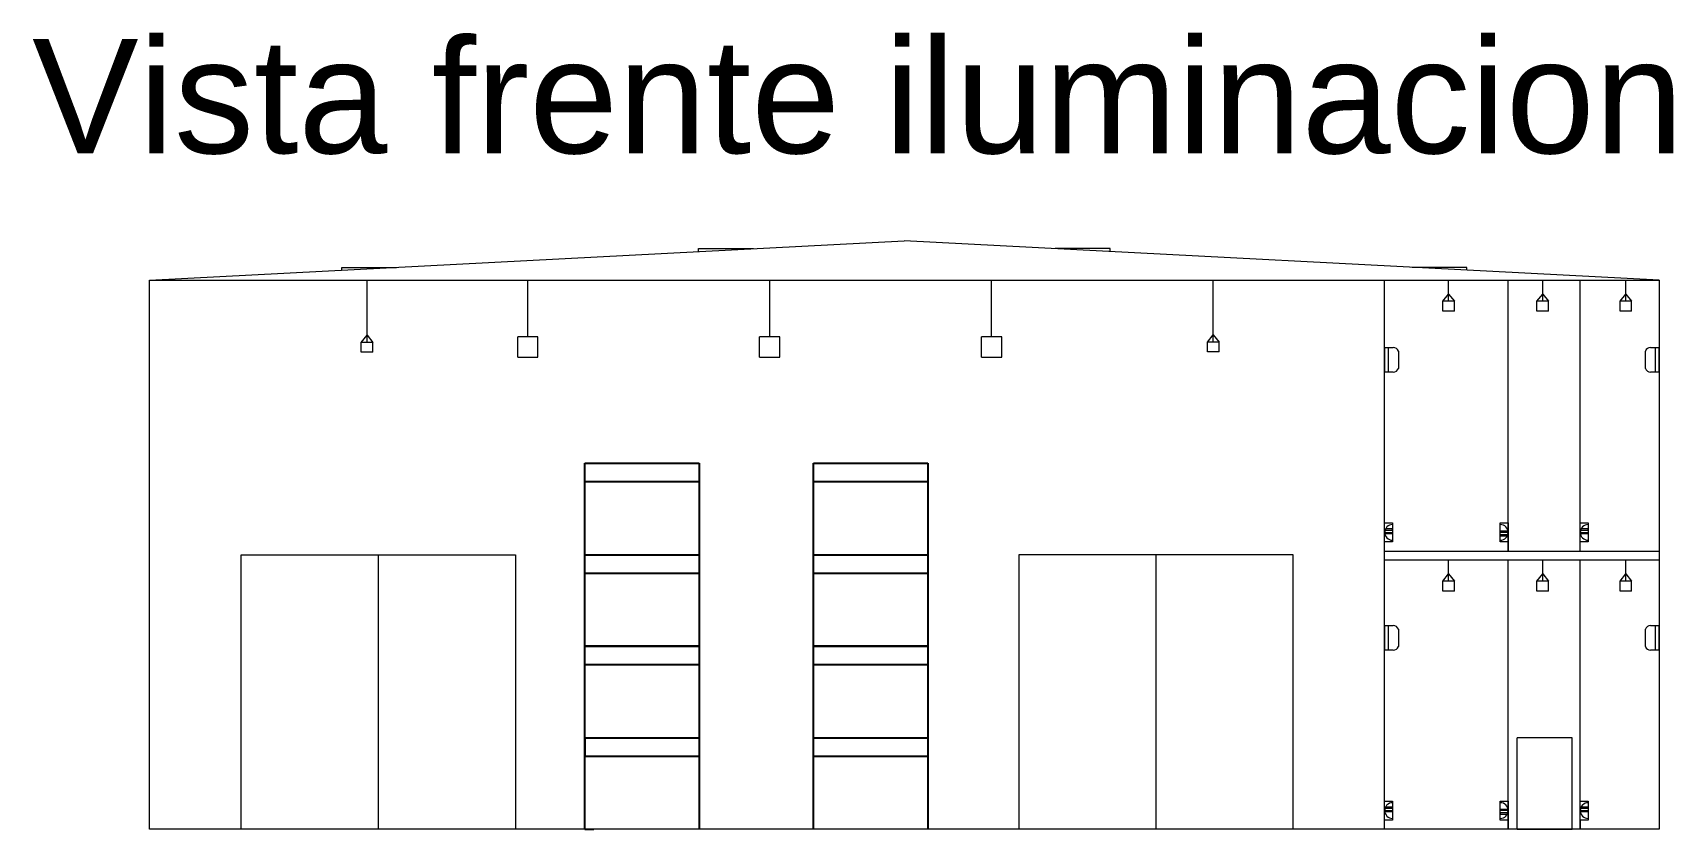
# Model space of a CAD drawing. Header units: millimetres. Extents: x -461 to 1315, y -154 to 152.
# Drawn here: x 853.27 to 889.13, y 26.38 to 43.79 of the extents above; entities that cross this region are included whole.
import ezdxf

# ---------------------------------------------------------------- set-up
doc = ezdxf.new("R2010")
doc.units = ezdxf.units.MM
doc.linetypes.add('DASHED', pattern=[0.75, 0.5, -0.25])
for name, color, linetype, lineweight in [('A-AREA', 7, 'Continuous', 5), ('A-DOOR', 251, 'Continuous', 13), ('A-ROOF', 200, 'Continuous', 13), ('A-WALL', 253, 'Continuous', 15), ('E-AUXL', 72, 'Continuous', 13), ('E-CONT', 222, 'DASHED', 13), ('E-LITE', 40, 'Continuous', 13)]:
    doc.layers.add(name, color=color, linetype=linetype, lineweight=lineweight)
doc.layers.add('C-TRAL', color=212, linetype='Continuous')
doc.styles.get("Standard").update_dxf_attribs({"font": 'arial.ttf'})

# ---------------------------------------------------------------- blocks, each defined once
blk = doc.blocks.new('Aireaconcidicionado laterial')
at = {"layer": 'E-LITE'}
for p, q in [((887.092, 29.722), (887.28, 29.722)), ((887.092, 29.722), (887.092, 29.182)), ((887.177, 29.182), (887.177, 29.722)), ((887.392, 29.64), (887.392, 29.264)), ((887.28, 29.182), (887.092, 29.182))]:
    blk.add_line(p, q, dxfattribs=at)
for centre, start, end in [((887.28, 29.605), 17.521, 90), ((887.28, 29.299), 270, 342.479)]:
    blk.add_arc(centre, 0.117, start, end, dxfattribs=at)
blk = doc.blocks.new('BLOQUELATERALDETOMA')
at = {"layer": 'E-LITE'}
for p, q in [((887.092, 31.966), (887.264, 31.966)), ((887.092, 31.55), (887.092, 31.966)), ((887.264, 31.966), (887.264, 31.55)), ((887.092, 31.758), (887.264, 31.758)), ((887.264, 31.727), (887.092, 31.727)), ((887.264, 31.803), (887.098, 31.803)), ((887.264, 31.834), (887.11, 31.834)), ((887.264, 31.803), (887.264, 31.834)), ((887.264, 31.55), (887.092, 31.55))]:
    blk.add_line(p, q, dxfattribs=at)
blk.add_arc((887.264, 31.758), 0.171, 90, 270, dxfattribs=at)
blk = doc.blocks.new('LuminariaLateral')
at = {"layer": 'E-LITE'}
for p, q in [((884.098, 31.797, 0), (884.225, 31.957, 0)), ((884.225, 31.957, 0), (884.225, 32.257)), ((884.225, 31.797, 0), (884.225, 31.957, 0)), ((884.225, 31.957, 0), (884.351, 31.797, 0)), ((884.098, 31.583, 0), (884.098, 31.797, 0)), ((884.351, 31.797, 0), (884.098, 31.797, 0)), ((884.351, 31.583, 0.002), (884.098, 31.583, 0)), ((884.351, 31.583, 0), (884.351, 31.797, 0))]:
    blk.add_line(p, q, dxfattribs=at)

msp = doc.modelspace()

# ---------------------------------------------------------------- linework, layer by layer
at = {"layer": 'A-AREA'}
for p, q in [((855.827, 26.377), (855.827, 38.377)), ((855.827, 38.377), (888.827, 38.377)), ((888.827, 38.377), (888.827, 26.377)), ((888.827, 26.377), (855.827, 26.377))]:
    msp.add_line(p, q, dxfattribs=at)
at = {"layer": 'A-DOOR'}
for p, q in [((857.827, 26.377), (857.827, 32.377)), ((857.827, 32.377), (863.827, 32.377)), ((860.827, 32.377), (860.827, 26.377)), ((863.827, 32.377), (863.827, 26.377)), ((880.827, 32.377), (874.827, 32.377)), ((874.827, 32.377), (874.827, 26.377)), ((877.827, 32.377), (877.827, 26.377)), ((880.827, 26.377), (880.827, 32.377)), ((885.727, 26.377), (885.727, 28.377)), ((886.927, 28.377), (885.727, 28.377)), ((886.927, 26.377), (886.927, 28.377)), ((885.727, 26.377), (886.927, 26.377))]:
    msp.add_line(p, q, dxfattribs=at)
at = {"layer": 'A-ROOF'}
for p in [(855.827, 38.377), (888.827, 38.377)]:
    msp.add_line(p, (872.327, 39.242), dxfattribs=at)
at = {"layer": 'A-WALL'}
for p, q in [((882.827, 26.377), (882.827, 38.377)), ((885.527, 32.457), (885.527, 38.377)), ((887.102, 32.457), (887.102, 38.377)), ((885.527, 32.668), (885.527, 32.457)), ((882.827, 32.257), (882.827, 32.457)), ((882.827, 32.457), (888.827, 32.457)), ((888.827, 32.257), (882.827, 32.257)), ((885.527, 26.377), (885.527, 32.257)), ((887.102, 26.377), (887.102, 32.257)), ((885.527, 26.592), (885.527, 26.377)), ((887.102, 26.592), (887.102, 26.377))]:
    msp.add_line(p, q, dxfattribs=at)
at = {"layer": 'C-TRAL'}
for p, q in [((865.339, 32.377), (865.339, 34.377)), ((865.339, 34.377), (867.839, 34.377)), ((865.339, 34.377), (867.839, 34.377)), ((867.839, 34.377), (867.839, 32.377)), ((870.339, 32.377), (870.339, 34.377)), ((870.339, 34.377), (872.839, 34.377)), ((870.339, 34.377), (872.839, 34.377)), ((870.339, 34.377), (872.839, 34.377)), ((872.839, 34.377), (872.839, 32.377)), ((865.339, 33.977), (867.839, 33.977)), ((870.339, 33.977), (872.839, 33.977)), ((865.339, 30.377), (865.339, 32.377)), ((865.339, 32.377), (867.839, 32.377)), ((865.339, 32.377), (867.839, 32.377)), ((867.839, 32.377), (867.839, 30.377)), ((870.339, 30.377), (870.339, 32.377)), ((870.339, 32.377), (872.839, 32.377)), ((870.339, 32.377), (872.839, 32.377)), ((870.339, 32.377), (872.839, 32.377)), ((872.839, 32.377), (872.839, 30.377)), ((865.339, 31.977), (867.839, 31.977)), ((870.339, 31.977), (872.839, 31.977)), ((865.339, 28.377), (865.339, 30.377)), ((867.839, 30.377), (865.339, 30.377)), ((865.339, 30.377), (867.839, 30.377)), ((867.839, 30.377), (867.839, 30.377)), ((867.839, 30.377), (867.839, 28.377)), ((870.339, 28.377), (870.339, 30.377)), ((872.839, 30.377), (870.339, 30.377)), ((872.839, 30.377), (870.339, 30.377)), ((870.339, 30.377), (872.839, 30.377)), ((872.839, 30.377), (872.839, 30.377)), ((872.839, 30.377), (872.839, 28.377)), ((865.339, 29.977), (867.839, 29.977)), ((870.339, 29.977), (872.839, 29.977)), ((865.339, 28.377), (867.839, 28.377)), ((865.339, 26.377), (865.339, 28.377)), ((865.339, 28.377), (865.339, 27.977)), ((867.839, 28.377), (867.839, 26.377)), ((870.339, 28.377), (872.839, 28.377)), ((870.339, 26.377), (870.339, 28.377)), ((870.339, 28.377), (872.839, 28.377)), ((872.839, 28.377), (872.839, 26.377)), ((865.339, 27.977), (867.839, 27.977)), ((870.339, 27.977), (872.839, 27.977)), ((865.339, 26.377), (865.539, 26.377))]:
    msp.add_line(p, q, dxfattribs=at)
at = {"layer": 'E-AUXL'}
for p, q in [((867.827, 39.006), (867.827, 39.069)), ((867.827, 39.069), (869.027, 39.069)), ((876.827, 39.069), (875.627, 39.069)), ((876.827, 39.006), (876.827, 39.069)), ((860.027, 38.597), (860.027, 38.66)), ((860.027, 38.66), (861.227, 38.66)), ((884.627, 38.66), (883.427, 38.66)), ((884.627, 38.597), (884.627, 38.66))]:
    msp.add_line(p, q, dxfattribs=at)
at = {"layer": 'E-LITE'}
for p, q in [((860.581, 37.176, 0), (860.581, 38.377)), ((864.095, 37.138, 0.024), (864.095, 38.377)), ((869.384, 37.138), (869.384, 38.377)), ((874.236, 37.138, 0.024), (874.236, 38.377)), ((879.08, 37.184), (879.08, 38.385, 0)), ((884.225, 38.077), (884.225, 38.377, 0)), ((886.282, 38.077, 0.016), (886.282, 38.377, 0.016)), ((888.099, 38.077, 0.031), (888.099, 38.377, 0.031)), ((884.098, 37.917), (884.225, 38.077)), ((884.225, 37.917), (884.225, 38.077)), ((884.225, 38.077), (884.351, 37.917)), ((886.155, 37.917, 0.016), (886.282, 38.077, 0.016)), ((886.282, 37.917, 0.016), (886.282, 38.077, 0.016)), ((886.282, 38.077, 0.016), (886.408, 37.917, 0.016)), ((887.973, 37.917, 0.031), (888.099, 38.077, 0.031)), ((888.099, 37.917, 0.031), (888.099, 38.077, 0.031)), ((888.099, 38.077, 0.031), (888.226, 37.917, 0.031)), ((884.098, 37.703), (884.098, 37.917)), ((884.351, 37.917), (884.098, 37.917)), ((884.351, 37.703, 0.002), (884.098, 37.703)), ((884.351, 37.703), (884.351, 37.917)), ((886.155, 37.703, 0.016), (886.155, 37.917, 0.016)), ((886.408, 37.917, 0.016), (886.155, 37.917, 0.016)), ((886.408, 37.703, 0.018), (886.155, 37.703, 0.016)), ((886.408, 37.703, 0.016), (886.408, 37.917, 0.016)), ((887.973, 37.703, 0.031), (887.973, 37.917, 0.031)), ((888.226, 37.917, 0.031), (887.973, 37.917, 0.031)), ((888.226, 37.703, 0.033), (887.973, 37.703, 0.031)), ((888.226, 37.703, 0.031), (888.226, 37.917, 0.031)), ((860.454, 37.016, 0), (860.581, 37.176, 0)), ((860.454, 36.802, 0), (860.454, 37.016, 0)), ((860.707, 37.016, 0), (860.454, 37.016, 0)), ((860.581, 37.016, 0), (860.581, 37.176, 0)), ((860.581, 37.176, 0), (860.707, 37.016, 0)), ((860.707, 36.802, 0), (860.707, 37.016, 0)), ((864.315, 37.138, 0.024), (863.876, 37.138, 0.024)), ((863.876, 36.695, 0.024), (863.876, 37.138, 0.024)), ((864.315, 36.695, 0.024), (864.315, 37.138, 0.024)), ((869.603, 37.138), (869.164, 37.138)), ((869.164, 36.695), (869.164, 37.138)), ((869.603, 36.695), (869.603, 37.138)), ((874.455, 37.138, 0.024), (874.016, 37.138, 0.024)), ((874.016, 36.695, 0.024), (874.016, 37.138, 0.024)), ((874.455, 36.695, 0.024), (874.455, 37.138, 0.024)), ((878.954, 37.024), (879.08, 37.184)), ((878.954, 36.81), (878.954, 37.024)), ((879.207, 37.024), (878.954, 37.024)), ((878.954, 36.81), (878.954, 37.024)), ((879.207, 37.024), (878.954, 37.024)), ((879.08, 37.024), (879.08, 37.184)), ((879.08, 37.184), (879.207, 37.024)), ((879.207, 36.81), (879.207, 37.024)), ((879.207, 36.81), (879.207, 37.024)), ((860.707, 36.802, 0.002), (860.454, 36.802, 0)), ((863.876, 36.695, 0.024), (864.315, 36.695, 0.024)), ((864.315, 36.695, 0.024), (864.315, 36.839, 0.024)), ((869.164, 36.695), (869.603, 36.695)), ((869.603, 36.695), (869.603, 36.839)), ((874.016, 36.695, 0.024), (874.455, 36.695, 0.024)), ((874.455, 36.695, 0.024), (874.455, 36.839, 0.024)), ((879.207, 36.81, 0.002), (878.954, 36.81)), ((886.155, 31.797, 0.016), (886.282, 31.957, 0.016)), ((886.282, 31.957, 0.016), (886.282, 32.257, 0.016)), ((886.282, 31.797, 0.016), (886.282, 31.957, 0.016)), ((886.282, 31.957, 0.016), (886.408, 31.797, 0.016)), ((887.973, 31.797, 0.029), (888.099, 31.957, 0.029)), ((888.099, 31.957, 0.029), (888.099, 32.257, 0.029)), ((888.099, 31.797, 0.029), (888.099, 31.957, 0.029)), ((888.099, 31.957, 0.029), (888.226, 31.797, 0.029)), ((886.155, 31.583, 0.016), (886.155, 31.797, 0.016)), ((886.408, 31.797, 0.016), (886.155, 31.797, 0.016)), ((886.408, 31.583, 0.018), (886.155, 31.583, 0.016)), ((886.408, 31.583, 0.016), (886.408, 31.797, 0.016)), ((887.973, 31.583, 0.029), (887.973, 31.797, 0.029)), ((888.226, 31.797, 0.029), (887.973, 31.797, 0.029)), ((888.226, 31.583, 0.031), (887.973, 31.583, 0.029)), ((888.226, 31.583, 0.029), (888.226, 31.797, 0.029))]:
    msp.add_line(p, q, dxfattribs=at)

# ---------------------------------------------------------------- block references
at = {"layer": 'E-CONT', "lineweight": 20}
for p in [(0, 6.12, 0), (2.057, 6.12, 0.016), (3.875, 6.12, 0.029), (0, 0), (2.057, 0, 0.016), (3.875, 0, 0.029)]:
    msp.add_blockref('LuminariaLateral', p, dxfattribs=at)
at = {"layer": 'E-LITE'}
for name, p in [('Aireaconcidicionado laterial', (-4.265, 7.187)), ('BLOQUELATERALDETOMA', (-4.265, 1.107)), ('BLOQUELATERALDETOMA', (0.01, 1.107)), ('Aireaconcidicionado laterial', (-4.265, 1.107)), ('BLOQUELATERALDETOMA', (-4.265, -4.973)), ('BLOQUELATERALDETOMA', (0.01, -4.973))]:
    msp.add_blockref(name, p, dxfattribs=at)
for name, p, rotation in [('Aireaconcidicionado laterial', (1775.92, 66.091), 180), ('BLOQUELATERALDETOMA', (1772.62, 64.623), 179.9999999999687), ('Aireaconcidicionado laterial', (1775.92, 60.011), 180), ('BLOQUELATERALDETOMA', (1772.62, 58.543), 179.9999999999687)]:
    msp.add_blockref(name, p, dxfattribs=dict(at, rotation=rotation))

# ---------------------------------------------------------------- texts
at = {"layer": 'A-AREA', "insert": (853.259, 43.654), "char_height": 2.5, "attachment_point": 1}
msp.add_mtext_dynamic_manual_height_columns('Vista frente iluminacion', width=46.63284, gutter_width=12.5, heights=[0], dxfattribs=at)

doc.saveas('drawing.dxf')
